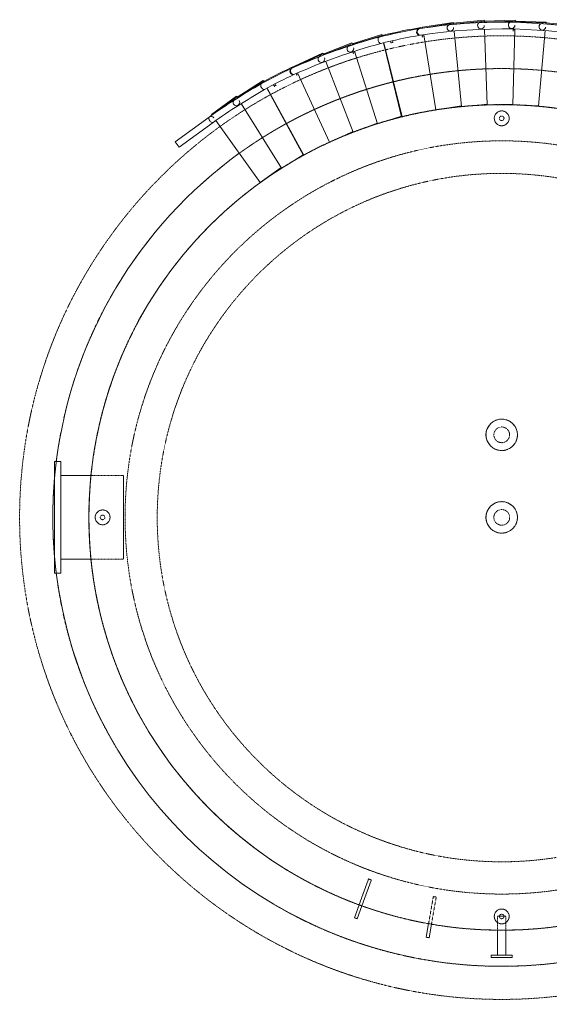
# Model space of a CAD drawing. Header units: inches. Extents: x -430764 to 256483, y 7374 to 217374.
# Drawn here: x -262598 to -258741, y 166625 to 173746 of the extents above; entities that cross this region are included whole.
import ezdxf

# ---------------------------------------------------------------- set-up
doc = ezdxf.new("R2010")
doc.units = ezdxf.units.IN
doc.header["$MEASUREMENT"] = 0
doc.linetypes.add('CABLETRAYLAYOUT-EMBED 2_DWG$0$HIDDEN2', pattern=[0.1875, 0.125, -0.0625])
for name, color, linetype, lineweight in [('Background Stuff', 252, 'Continuous', 5), ('Buildings', 7, 'Continuous', 5), ('CABLETRAYLAYOUT-EMBED 2_DWG$0$DwgTemplate', 7, 'Continuous', 9)]:
    doc.layers.add(name, color=color, linetype=linetype, lineweight=lineweight)

msp = doc.modelspace()

# ---------------------------------------------------------------- linework, layer by layer
at = {"layer": 'Background Stuff', "linetype": 'Continuous'}
for p, q in [((-259693.23922, 173680.41392), (-259693.23948, 173680.41547)), ((-259670.2197, 173690.27513), (-259448.12742, 173725.9697)), ((-259669.2676, 173684.35115), (-259670.2197, 173690.27513)), ((-259669.2676, 173684.35115), (-259447.17532, 173720.04572)), ((-259669.21024, 173683.99423), (-259669.2676, 173684.35115)), ((-259447.17532, 173720.04572), (-259448.12742, 173725.9697)), ((-259447.17532, 173720.04572), (-259442.23867, 173720.83913)), ((-259447.17532, 173720.04572), (-259447.01414, 173719.04281)), ((-259447.12306, 173719.03221), (-259223.2387, 173740.82388)), ((-259446.5418, 173713.06043), (-259447.12306, 173719.03221)), ((-259446.5418, 173713.06043), (-259222.65744, 173734.8521)), ((-259446.28478, 173710.41992), (-259446.5418, 173713.06043)), ((-259442.23867, 173720.83913), (-259442.02797, 173719.52814)), ((-259222.65744, 173734.8521), (-259223.2387, 173740.82388)), ((-259222.6684, 173733.8373), (-258997.86142, 173741.64145)), ((-259222.46024, 173727.84092), (-259222.6684, 173733.8373)), ((-259222.65744, 173734.8521), (-259217.68095, 173735.33648)), ((-259222.65744, 173734.8521), (-259222.55903, 173733.8411)), ((-259222.46024, 173727.84092), (-258997.65326, 173735.64506)), ((-259222.34683, 173724.57425), (-259222.46024, 173727.84092)), ((-259201.58009, 173126.3651), (-259220.67007, 173676.27317)), ((-259217.68095, 173735.33648), (-259217.55232, 173734.01491)), ((-259014.51355, 173127.18782), (-258999.30471, 173677.55474)), ((-259011.96413, 173670.65911), (-259011.82978, 173677.82839)), ((-258997.96727, 173725.95302), (-258997.89315, 173728.63521)), ((-258997.89315, 173728.63521), (-258997.72741, 173734.63292)), ((-258997.89315, 173728.63521), (-258773.03659, 173722.42152)), ((-258997.65326, 173735.64506), (-258997.86142, 173741.64145)), ((-258997.72741, 173734.63292), (-258772.87085, 173728.41923)), ((-258997.65326, 173735.64506), (-258992.65627, 173735.81853)), ((-258997.65326, 173735.64506), (-258997.61801, 173734.6299)), ((-258992.65627, 173735.81853), (-258992.6102, 173734.49151)), ((-258773.84578, 173713.96415), (-258773.71264, 173715.44022)), ((-258773.71264, 173715.44022), (-258773.17364, 173721.41596)), ((-258773.71264, 173715.44022), (-258549.67973, 173695.23283)), ((-258773.17364, 173721.41596), (-258549.14073, 173701.20857)), ((-258773.03659, 173722.42152), (-258773.06465, 173721.40613)), ((-258773.03659, 173722.42152), (-258772.87085, 173728.41923)), ((-258773.03659, 173722.42152), (-258768.03849, 173722.2834)), ((-258768.03849, 173722.2834), (-258768.07517, 173720.95609)), ((-260180.75656, 173569.61104), (-259966.1838, 173637.12115)), ((-260178.95583, 173563.88764), (-259964.38307, 173631.39774)), ((-259964.18445, 173630.40252), (-259968.06742, 173629.44203)), ((-259966.62597, 173623.61471), (-259968.06742, 173629.44203)), ((-259964.38307, 173631.39774), (-259966.1838, 173637.12115)), ((-259964.38307, 173631.39774), (-259959.61356, 173632.89835)), ((-259964.38307, 173631.39774), (-259964.07821, 173630.42879)), ((-259964.18445, 173630.40252), (-259958.35999, 173631.84325)), ((-259962.74371, 173624.57806), (-259964.18445, 173630.40252)), ((-259959.61356, 173632.89835), (-259959.21506, 173631.63174)), ((-259958.35999, 173631.84325), (-259958.35879, 173631.83841)), ((-259672.32184, 173624.80547), (-259673.97048, 173634.51187)), ((-259660.03292, 173626.89276), (-259672.32184, 173624.80547)), ((-259672.32184, 173624.80547), (-259671.29893, 173618.78312)), ((-259573.71175, 173089.80074), (-259661.5513, 173636.34017)), ((-259388.22145, 173113.88591), (-259441.60784, 173662.36968)), ((-259011.96413, 173670.65911), (-259012.1261, 173662.01626)), ((-258999.50171, 173670.42556), (-259011.96413, 173670.65911)), ((-258827.74966, 173116.349), (-258778.20189, 173665.66932)), ((-260393.12159, 173495.44786), (-260183.17052, 173576.19209)), ((-260390.96786, 173489.84773), (-260181.01679, 173570.59197)), ((-260181.01679, 173570.59197), (-260183.17052, 173576.19209)), ((-260181.01679, 173570.59197), (-260176.35001, 173572.38674)), ((-260181.01679, 173570.59197), (-260180.65217, 173569.64389)), ((-260178.95583, 173563.88764), (-260180.75656, 173569.61104)), ((-260178.29326, 173561.78176), (-260178.95583, 173563.88764)), ((-260176.35001, 173572.38674), (-260175.87338, 173571.14741)), ((-259821.97004, 173038.81541), (-259955.03794, 173576.76789)), ((-259818.08865, 173039.78231), (-259951.15553, 173577.73062)), ((-259899.57807, 173579.78996), (-259901.89873, 173589.54279)), ((-259887.22302, 173582.72981), (-259899.57807, 173579.78996)), ((-259899.57807, 173579.78996), (-259898.16402, 173573.84727)), ((-259889.52262, 173592.39412), (-259887.22302, 173582.72981)), ((-259887.22302, 173582.72981), (-259885.80897, 173576.78713)), ((-260600.45481, 173408.20099), (-260395.94078, 173501.86577)), ((-260597.95645, 173402.74588), (-260393.44241, 173496.41067)), ((-260393.44241, 173496.41067), (-260395.94078, 173501.86577)), ((-260393.44241, 173496.41067), (-260388.89649, 173498.49264)), ((-260393.44241, 173496.41067), (-260393.01945, 173495.48714)), ((-260390.96786, 173489.84773), (-260393.12159, 173495.44786)), ((-260390.08348, 173487.54818), (-260390.96786, 173489.84773)), ((-260388.89649, 173498.49264), (-260388.34359, 173497.28541)), ((-260173.33545, 173504.49376), (-260175.75065, 173511.93837)), ((-260161.47918, 173508.3402), (-260173.33545, 173504.49376)), ((-260173.33545, 173504.49376), (-260170.6679, 173496.27129)), ((-259998.10035, 172989.06025), (-260163.8238, 173515.79232)), ((-260620.00819, 173392.55468), (-260620.00885, 173392.5561)), ((-260597.95645, 173402.74588), (-260600.45481, 173408.20099)), ((-260597.80618, 173402.41778), (-260597.95645, 173402.74588)), ((-260174.59083, 172927.22441), (-260372.78077, 173442.5577)), ((-260585.01037, 173344.54437), (-260589.1896, 173353.45939)), ((-260573.72405, 173349.83523), (-260585.01037, 173344.54437)), ((-260585.01037, 173344.54437), (-260582.41752, 173339.01335)), ((-260346.87481, 172854.51724), (-260577.70934, 173358.53699)), ((-261018.10127, 173182.59443), (-260827.64655, 173302.28603)), ((-261014.90868, 173177.51434), (-260824.45395, 173297.20594)), ((-260824.45395, 173297.20594), (-260827.64655, 173302.28603)), ((-260824.00956, 173296.29356), (-260827.52229, 173294.38024)), ((-260824.65094, 173289.10862), (-260827.52229, 173294.38024)), ((-260824.45395, 173297.20594), (-260820.22054, 173299.86644)), ((-260824.45395, 173297.20594), (-260823.91346, 173296.3459)), ((-260824.00956, 173296.29356), (-260818.74048, 173299.16352)), ((-260821.1396, 173291.02447), (-260824.00956, 173296.29356)), ((-260820.22054, 173299.86644), (-260819.51401, 173298.74219)), ((-260818.74048, 173299.16352), (-260818.73809, 173299.15914)), ((-260532.60889, 172761.29945), (-260798.05578, 173248.64397)), ((-260748.68453, 173263.70898), (-260753.40139, 173272.55515)), ((-260737.47807, 173269.68437), (-260748.68453, 173263.70898)), ((-260748.68453, 173263.70898), (-260745.81041, 173258.31876)), ((-260742.15212, 173278.45026), (-260737.47807, 173269.68437)), ((-260737.47807, 173269.68437), (-260734.60395, 173264.29415)), ((-261204.73407, 173057.02658), (-261022.10445, 173188.34873)), ((-261201.23124, 173052.15521), (-261018.60163, 173183.47736)), ((-261018.60163, 173183.47736), (-261022.10445, 173188.34873)), ((-261018.60163, 173183.47736), (-261014.54216, 173186.39638)), ((-261018.60163, 173183.47736), (-261018.00862, 173182.65266)), ((-261014.90868, 173177.51434), (-261018.10127, 173182.59443)), ((-261013.98715, 173176.04798), (-261014.90868, 173177.51434)), ((-261014.54216, 173186.39638), (-261013.76697, 173185.31833)), ((-260536.11833, 172759.38011), (-260801.5674, 173246.72863)), ((-260693.83812, 172666.62298), (-260988.32228, 173135.20973)), ((-259479.52624, 173103.50027), (-259388.63247, 173118.10867)), ((-259287.97742, 173122.0417), (-259201.72145, 173130.43738)), ((-259096.10685, 173128.26366), (-259014.40544, 173131.09991)), ((-259022.08052, 173130.83348), (-259022.14519, 173127.38257)), ((-258904.65516, 173122.22825), (-258827.41189, 173120.09371)), ((-261467.16696, 172858.29911), (-261220.79363, 173037.98894)), ((-261204.73407, 173057.02658), (-261201.23124, 173052.15521)), ((-261201.23124, 173052.15521), (-261201.02441, 173051.86756)), ((-259921.24743, 173012.19919), (-259823.03009, 173043.10089)), ((-261192.65991, 172998.77589), (-261438.72911, 172819.30788)), ((-261172.84813, 173012.68284), (-260848.84747, 172562.09538)), ((-260106.58418, 172952.51829), (-259999.55403, 172993.68059)), ((-260006.72191, 172990.92392), (-260005.36942, 172986.75501)), ((-260288.70279, 172880.48806), (-260176.3976, 172931.92239)), ((-261438.72911, 172819.30788), (-261467.16696, 172858.29911)), ((-260661.88582, 172686.47186), (-260538.60598, 172763.94729)), ((-260848.84747, 172562.09538), (-260696.83943, 172671.3987))]:
    msp.add_line(p, q, dxfattribs=at)
for centre, radius, start, end in [((-259097.43707, 170126.41034), 3609.6, 99.130468781, 103.893790138), ((-259097.43707, 170126.41034), 3603.6, 99.130468781, 103.893790138), ((-259689.24994, 173656.61756), 24.13, 98.623563736, 278.62322826), ((-259468.21278, 173686.62534), 24.13, 69.189160009, 5.945589204), ((-259245.73572, 173702.80699), 24.13, 62.097449205, 2.374463142), ((-259022.68274, 173705.09967), 24.13, 61.142583054, 358.803337123), ((-258799.92007, 173693.49446), 24.13, 64.366758424, 355.232211072), ((-259980.35403, 173595.28093), 24.13, 104.61186706, 104.841581065), ((-260194.70711, 173533.55049), 24.13, 82.588383602, 17.851162649), ((-260404.79893, 173458.58838), 24.13, 85.556454888, 21.4222887), ((-259097.43707, 170126.41034), 3609.6, 114.607168246, 118.576253327), ((-260609.81359, 173370.68572), 24.13, 114.100034178, 294.099927788), ((-259097.43707, 170126.41034), 3603.6, 114.607168246, 114.993414802), ((-260830.74915, 173258.22047), 24.13, 119.294330256, 119.523821971), ((-261022.4563, 173144.17548), 24.13, 100.508293617, 32.533625809), ((-261206.68761, 173018.41097), 24.13, 36.104751862, 125.772921361)]:
    msp.add_arc(centre, radius, start, end, dxfattribs=at)
for centre, major_axis, ratio, start_param, end_param in [((-259689.24994, 173656.61756), (3.61796, -23.85723), 0.8068085589, 3.1415999103, 6.2831853072), ((-259980.35403, 173595.28093), (6.13423, -23.33783), 0.5071674553, 3.1376381333, 6.2792307923), ((-260609.81359, 173370.68572), (9.85299, -22.0267), 0.8068085589, 3.1415949546, 6.2831853072), ((-260830.74915, 173258.22047), (11.84917, -21.02095), 0.5071674553, 3.137638136, 6.2792307896), ((-261206.68761, 173018.41097), (14.0668, -19.60633), 0.5071674553, 3.1376496415, 6.2871398248)]:
    msp.add_ellipse(centre, major_axis=major_axis, ratio=ratio, start_param=start_param, end_param=end_param, dxfattribs=at)
for points, knots in [([(-259692.86804, 173680.47477), (-259261.09918, 173745.9567), (-258813.66546, 173745.39661), (-258384.51728, 173658.78601), (-257934.95889, 173568.05622), (-257503.43232, 173382.68192), (-257117.36035, 173137.25876)], [0, 0, 0, 0, 2.2141775449, 2.2141775449, 2.2141775449, 4.5336609967, 4.5336609967, 4.5336609967, 4.5336609967]), ([(-257143.25015, 173096.53105), (-257509.15664, 173329.12592), (-257911.66442, 173505.92564), (-258333.72421, 173598.75605), (-258775.63038, 173695.95159), (-259236.7996, 173700.82185), (-259685.63212, 173632.76032)], [0, 0, 0, 0, 2.2048696965, 2.2048696965, 2.2048696965, 4.5134182989, 4.5134182989, 4.5134182989, 4.5134182989])]:
    msp.add_open_spline(points, degree=3, knots=knots, dxfattribs=at)
for points in [[(-259986.4414, 173618.63088), (-259889.64776, 173643.26736), (-259791.74524, 173663.90556), (-259693.23948, 173680.41547)], [(-260619.66662, 173392.71241), (-260415.30618, 173484.12764), (-260202.47964, 173560.04432), (-259986.53497, 173618.60629)], [(-259685.26039, 173632.81966), (-259782.35451, 173616.53871), (-259878.85893, 173596.2147), (-259974.26666, 173571.93097)], [(-259974.26646, 173571.93024), (-260188.84181, 173513.73093), (-260397.12812, 173439.38938), (-260599.96064, 173348.65901)], [(-260842.55607, 173279.26503), (-260769.72554, 173319.57336), (-260695.45613, 173357.38858), (-260620.00885, 173392.5561)], [(-260599.61832, 173348.81535), (-260673.96865, 173314.15207), (-260747.16802, 173276.89964), (-260818.94224, 173237.17592)], [(-261220.7151, 173038.04528), (-261098.80068, 173124.08649), (-260972.05623, 173204.93622), (-260842.64027, 173279.21757)], [(-260818.94186, 173237.17526), (-260947.50109, 173163.37443), (-261071.54412, 173084.24613), (-261192.66036, 172998.7765)]]:
    msp.add_open_spline(points, degree=3, dxfattribs=at)
at = {"layer": 'Buildings', "color": 5, "linetype": 'CABLETRAYLAYOUT-EMBED 2_DWG$0$HIDDEN2'}
for centre, radius in [((-259096.36589, 170126.75733), 3501.50659), ((-259094.4129, 170127.81752), 3262.0536), ((-259094.4129, 170127.81752), 2999.5536), ((-259094.4129, 170127.81752), 2737.0536), ((-259094.4129, 170127.81752), 2737.0536), ((-259096.36589, 170126.75733), 2501.50659)]:
    msp.add_circle(centre, radius, dxfattribs=at)
for start, end in [(48.309371969, 125.776060546), (172.835359167, 174.857312376), (185.142687624, 187.148836344)]:
    msp.add_arc((-259094.4129, 170127.81752), 3262.0536, start, end, dxfattribs=at)
at = {"layer": 'Buildings', "color": 5, "linetype": 'Continuous'}
for start, end in [(125.776060546, 172.835359167), (174.857312376, 185.142687624), (187.148836344, 339.737573855)]:
    msp.add_arc((-259094.4129, 170127.81752), 3262.0536, start, end, dxfattribs=at)
at = {"layer": 'CABLETRAYLAYOUT-EMBED 2_DWG$0$DwgTemplate', "color": 7, "linetype": 'Continuous'}
for p, q in [((-262343.3353, 169721.86392), (-262343.3353, 170534.66392)), ((-262297.2343, 170534.66392), (-262343.3353, 170534.66392)), ((-262343.3353, 169721.86392), (-262343.3353, 170534.66392)), ((-262297.2343, 170534.66392), (-262343.3353, 170534.66392)), ((-262297.2343, 169721.86392), (-262297.2343, 170534.66392)), ((-262297.2343, 169721.86392), (-262297.2343, 170534.66392)), ((-262079.3353, 170433.06392), (-262297.2343, 170433.06392)), ((-262079.3353, 170433.06392), (-262297.2343, 170433.06392)), ((-262079.3353, 169823.46392), (-262297.2343, 169823.46392)), ((-262079.3353, 169823.46392), (-262297.2343, 169823.46392)), ((-262297.2343, 169721.86392), (-262343.3353, 169721.86392)), ((-262297.2343, 169721.86392), (-262343.3353, 169721.86392)), ((-260130.93788, 167312.85255), (-260165.14297, 167218.87486)), ((-260130.93788, 167312.85255), (-260165.14297, 167218.87486)), ((-260110.8886, 167305.55521), (-260145.09368, 167211.57752)), ((-260110.8886, 167305.55521), (-260145.09368, 167211.57752)), ((-260155.11833, 167215.22619), (-260165.14297, 167218.87486)), ((-260145.09368, 167211.57752), (-260165.14297, 167218.87486)), ((-260145.09368, 167211.57752), (-260165.14297, 167218.87486)), ((-260145.09368, 167211.57752), (-260155.11833, 167215.22619)), ((-259626.30647, 167175.71182), (-259643.67284, 167077.22221)), ((-259626.30647, 167175.71182), (-259643.67284, 167077.22221)), ((-259605.29461, 167172.00686), (-259622.66099, 167073.51726)), ((-259605.29461, 167172.00686), (-259622.66099, 167073.51726)), ((-259125.0218, 167128.41555), (-259125.0218, 166947.31392)), ((-259125.0218, 167128.41555), (-259125.0218, 166947.31392)), ((-259064.6968, 167128.41555), (-259064.6968, 166947.31392)), ((-259064.6968, 167128.41555), (-259064.6968, 166947.31392)), ((-259633.16692, 167075.36973), (-259643.67284, 167077.22221)), ((-259622.66099, 167073.51726), (-259643.67284, 167077.22221)), ((-259622.66099, 167073.51726), (-259643.67284, 167077.22221)), ((-259622.66099, 167073.51726), (-259633.16692, 167075.36973)), ((-259018.6593, 166947.31392), (-259171.0593, 166947.31392)), ((-259018.6593, 166947.31392), (-259171.0593, 166947.31392)), ((-259171.0593, 166947.31392), (-259171.0593, 166929.78792)), ((-259094.8593, 166947.31392), (-259171.0593, 166947.31392)), ((-259171.0593, 166947.31392), (-259171.0593, 166929.78792)), ((-259018.6593, 166929.78792), (-259171.0593, 166929.78792)), ((-259018.6593, 166929.78792), (-259171.0593, 166929.78792)), ((-259094.8593, 166929.78792), (-259171.0593, 166929.78792)), ((-259018.6593, 166947.31392), (-259094.8593, 166947.31392)), ((-259018.6593, 166929.78792), (-259094.8593, 166929.78792)), ((-259018.6593, 166947.31392), (-259018.6593, 166929.78792)), ((-259018.6593, 166947.31392), (-259018.6593, 166929.78792))]:
    msp.add_line(p, q, dxfattribs=at)
at = {"layer": 'CABLETRAYLAYOUT-EMBED 2_DWG$0$DwgTemplate', "color": 7, "linetype": 'CABLETRAYLAYOUT-EMBED 2_DWG$0$HIDDEN2'}
for p, q in [((-262343.3353, 170534.66392), (-262343.3353, 169721.86392)), ((-262343.3353, 170534.66392), (-262343.3353, 169721.86392)), ((-262297.2343, 170534.66392), (-262297.2343, 169721.86392)), ((-262297.2343, 170534.66392), (-262297.2343, 169721.86392)), ((-262297.2343, 170433.06392), (-262297.2343, 169823.46392)), ((-262297.2343, 169823.46392), (-262297.2343, 170433.06392)), ((-261843.3353, 170433.06392), (-262079.3353, 170433.06392)), ((-261843.3353, 170433.06392), (-262079.3353, 170433.06392)), ((-261843.3353, 169823.46392), (-261843.3353, 170433.06392)), ((-261843.3353, 170433.06392), (-261843.3353, 169823.46392)), ((-261843.3353, 169823.46392), (-261843.3353, 170433.06392)), ((-261843.3353, 170433.06392), (-261843.3353, 169823.46392)), ((-261843.3353, 169823.46392), (-262079.3353, 169823.46392)), ((-261843.3353, 169823.46392), (-262079.3353, 169823.46392)), ((-260062.54034, 167500.77325), (-260130.93788, 167312.85255)), ((-260062.54034, 167500.77325), (-260130.93788, 167312.85255)), ((-260042.49106, 167493.47591), (-260110.8886, 167305.55521)), ((-260042.49106, 167493.47591), (-260110.8886, 167305.55521)), ((-260052.5157, 167497.12458), (-260062.54034, 167500.77325)), ((-260062.54034, 167500.77325), (-260042.49106, 167493.47591)), ((-260042.49106, 167493.47591), (-260062.54034, 167500.77325)), ((-260062.54034, 167500.77325), (-260042.49106, 167493.47591)), ((-260042.49106, 167493.47591), (-260062.54034, 167500.77325)), ((-260042.49106, 167493.47591), (-260052.5157, 167497.12458)), ((-259591.58013, 167372.65469), (-259626.30647, 167175.71182)), ((-259591.58013, 167372.65469), (-259626.30647, 167175.71182)), ((-259570.56827, 167368.94973), (-259605.29461, 167172.00686)), ((-259570.56827, 167368.94973), (-259605.29461, 167172.00686)), ((-259581.0742, 167370.80221), (-259591.58013, 167372.65469)), ((-259591.58013, 167372.65469), (-259570.56827, 167368.94973)), ((-259570.56827, 167368.94973), (-259591.58013, 167372.65469)), ((-259591.58013, 167372.65469), (-259570.56827, 167368.94973)), ((-259570.56827, 167368.94973), (-259591.58013, 167372.65469)), ((-259570.56827, 167368.94973), (-259581.0742, 167370.80221)), ((-260165.14297, 167218.87486), (-260145.09368, 167211.57752)), ((-260165.14297, 167218.87486), (-260145.09368, 167211.57752)), ((-259064.6968, 167229.78792), (-259125.0218, 167229.78792)), ((-259125.0218, 167229.78792), (-259064.6968, 167229.78792)), ((-259064.6968, 167229.78792), (-259125.0218, 167229.78792)), ((-259125.0218, 167229.78792), (-259125.0218, 167128.41555)), ((-259094.8593, 167229.78792), (-259125.0218, 167229.78792)), ((-259125.0218, 167229.78792), (-259064.6968, 167229.78792)), ((-259125.0218, 167229.78792), (-259125.0218, 167128.41555)), ((-259064.6968, 167229.78792), (-259094.8593, 167229.78792)), ((-259064.6968, 167229.78792), (-259064.6968, 167128.41555)), ((-259064.6968, 167229.78792), (-259064.6968, 167128.41555)), ((-259643.67284, 167077.22221), (-259622.66099, 167073.51726)), ((-259643.67284, 167077.22221), (-259622.66099, 167073.51726)), ((-259171.0593, 166947.31392), (-259018.6593, 166947.31392)), ((-259171.0593, 166947.31392), (-259018.6593, 166947.31392)), ((-259171.0593, 166929.78792), (-259018.6593, 166929.78792)), ((-259171.0593, 166929.78792), (-259018.6593, 166929.78792)), ((-259064.6968, 166947.31392), (-259125.0218, 166947.31392)), ((-259064.6968, 166947.31392), (-259125.0218, 166947.31392))]:
    msp.add_line(p, q, dxfattribs=at)
for centre, radius in [((-259094.8593, 170128.26392), 3000), ((-259094.8593, 170128.26392), 3000), ((-259094.8593, 173028.49806), 53.975), ((-259094.8593, 173028.49806), 53.975), ((-259094.8593, 173028.49806), 16.7005), ((-259094.8593, 173028.49806), 16.7005), ((-259094.8593, 173028.49806), 16.7005), ((-259094.8593, 173028.49806), 16.7005), ((-259094.8593, 170728.26392), 114.3), ((-259094.8593, 170728.26392), 114.3), ((-259094.8593, 170728.26392), 57.15), ((-259094.8593, 170728.26392), 57.15), ((-259094.8593, 170728.26392), 57.15), ((-259094.8593, 170728.26392), 57.15), ((-259094.8593, 170128.26392), 114.3), ((-259094.8593, 170128.26392), 114.3), ((-259094.8593, 170128.26392), 57.15), ((-259094.8593, 170128.26392), 57.15), ((-259094.8593, 170128.26392), 57.15), ((-259094.8593, 170128.26392), 57.15), ((-261994.8593, 170128.26392), 53.975), ((-261994.8593, 170128.26392), 53.975), ((-261994.8593, 170128.26392), 16.7005), ((-261994.8593, 170128.26392), 16.7005), ((-261994.8593, 170128.26392), 16.7005), ((-261994.8593, 170128.26392), 16.7005), ((-259094.8593, 167228.26392), 53.975), ((-259094.8593, 167228.26392), 53.975), ((-259094.8593, 167228.26392), 16.7005), ((-259094.8593, 167228.26392), 16.7005), ((-259094.8593, 167228.26392), 16.7005), ((-259094.8593, 167228.26392), 16.7005)]:
    msp.add_circle(centre, radius, dxfattribs=at)
at = {"layer": 'CABLETRAYLAYOUT-EMBED 2_DWG$0$DwgTemplate', "color": 7, "linetype": 'Continuous'}
for centre, radius in [((-259094.8593, 170128.26392), 3000), ((-259094.8593, 170128.26392), 3000), ((-259094.8593, 173028.49806), 53.975), ((-259094.8593, 173028.49806), 53.975), ((-259094.8593, 170728.26392), 114.3), ((-259094.8593, 170728.26392), 114.3), ((-259094.8593, 170128.26392), 114.3), ((-259094.8593, 170128.26392), 114.3), ((-261994.8593, 170128.26392), 53.975), ((-261994.8593, 170128.26392), 53.975), ((-259094.8593, 167228.26392), 53.975), ((-259094.8593, 167228.26392), 53.975)]:
    msp.add_circle(centre, radius, dxfattribs=at)

doc.saveas('drawing.dxf')
